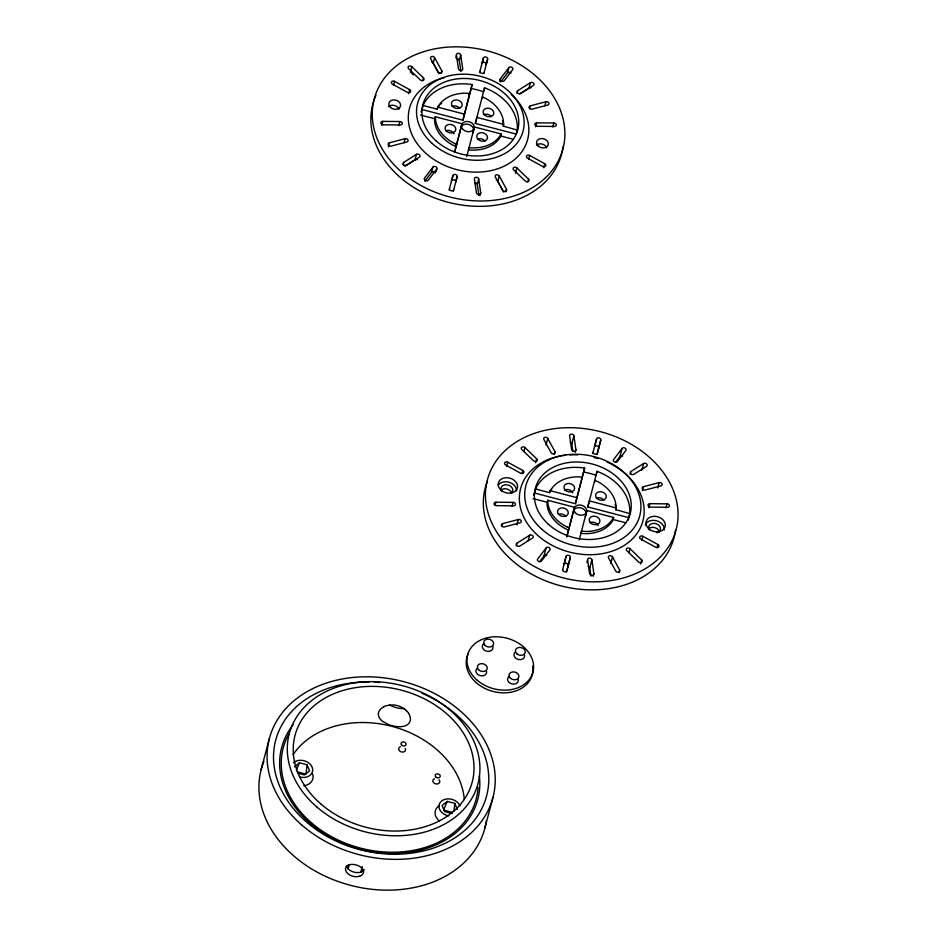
<?xml version="1.0" encoding="UTF-8"?>
<svg xmlns="http://www.w3.org/2000/svg" width="937" height="937" viewBox="0 0 937 937"><rect width="100%" height="100%" fill="white"/><g stroke="black" fill="none" stroke-linecap="round" stroke-linejoin="round"><path stroke-width="1.41" d="M517.247 130.091A49.087 37.925 14.8 0 0 484.57 87.797L475.305 123.426L516.193 134.108L517.247 130.091L503.368 126.144A34.903 26.974 14.8 0 0 502.712 120.744M503.356 126.46L503.626 124.059M628.352 520.094A49.087 37.925 14.8 0 0 628.668 517.622L629.723 513.617L615.843 509.658A34.903 26.974 14.8 0 0 615.187 504.258M615.832 509.974L616.101 507.585A34.552 26.704 14.8 0 0 595.1 480.412L594.632 482.215M294.37 766.876L299.489 762.788L307.078 764.768L305.954 774.114L297.099 771.795M453.859 811.383L454.82 803.372L447.23 801.393L442.1 805.48L444.583 811.571L452.184 813.55M501.131 133.968L500.323 135.373A34.552 26.704 14.8 0 1 471.1 147.823L469.05 147.636L468.465 149.85L470.538 150.049A34.903 26.974 14.8 0 0 500.053 137.47L501.131 133.968L474.415 126.975L472.822 133.007M613.606 517.482L612.798 518.899A34.552 26.704 14.8 0 1 583.575 531.349L581.526 531.162L580.94 533.376L583.013 533.563A34.903 26.974 14.8 0 0 612.529 520.984L613.606 517.482L586.89 510.501L585.297 516.533M454.714 151.747L462.011 123.743L435.307 116.762L434.522 120.346A34.903 26.974 14.8 0 0 454.176 145.762L456.073 146.605L454.679 151.981M422.025 109.5L462.913 120.182L472.166 84.553A49.087 37.925 14.8 0 0 423.091 105.483L422.025 109.5A49.087 37.925 14.8 0 0 421.1 111.808M456.073 146.605L462.011 123.743M462.913 120.182L472.166 84.553M449.128 190.07L452.922 175.582A2.179 1.687 14.8 0 1 455.452 174.493A2.179 1.687 14.8 0 1 457.139 176.683L453.356 191.171M479.603 72.582L483.387 58.094A2.179 1.687 14.8 0 1 485.928 57.016A2.179 1.687 14.8 0 1 487.615 59.195L483.832 73.695M466.731 156.573L474.415 126.975M348.095 868.986L349.185 864.792M360.757 872.3L362.209 866.702M566.838 536.655L574.486 507.268L547.782 500.288L546.997 503.86A34.903 26.974 14.8 0 0 566.651 529.288L568.548 530.119L566.803 536.842M534.5 493.014L575.388 503.708L584.641 468.078A49.087 37.925 14.8 0 0 535.566 489.009L534.5 493.014A49.087 37.925 14.8 0 0 533.575 495.333M568.548 530.119L574.486 507.268M575.388 503.708L584.641 468.078M562.622 569.673L566.1 556.426A2.179 1.687 14.8 0 1 568.63 555.348A2.179 1.687 14.8 0 1 570.317 557.527L566.932 570.586A2.179 1.687 14.8 0 1 564.402 571.664A2.179 1.687 14.8 0 1 562.715 569.473M592.758 453.496L596.576 438.938A2.179 1.687 14.8 0 1 599.106 437.86A2.179 1.687 14.8 0 1 600.793 440.039L597.408 453.098A2.179 1.687 14.8 0 1 594.878 454.176A2.179 1.687 14.8 0 1 593.191 451.997M566.51 572.085L570.317 557.527M596.974 454.597L600.793 440.039M579.242 539.888L586.89 510.501M628.668 517.622L587.78 506.94L597.045 471.323A49.087 37.925 14.8 0 1 629.723 513.617M381.734 125.394L382.8 121.377L399.9 121.541A2.179 1.687 14.8 0 1 402.289 123.286A2.179 1.687 14.8 0 1 400.404 124.984L383.303 124.82A2.179 1.687 14.8 0 1 380.914 123.087A2.179 1.687 14.8 0 1 382.8 121.377M393.505 85.396L394.571 81.378L409.574 89.612A2.179 1.687 14.8 0 1 410.406 92.025A2.179 1.687 14.8 0 1 407.466 92.376L392.462 84.143A2.179 1.687 14.8 0 1 391.631 81.73A2.179 1.687 14.8 0 1 394.571 81.378M388.363 146.804L389.417 142.787L405.077 138.688A2.179 1.687 14.8 0 1 407.923 139.812A2.179 1.687 14.8 0 1 406.869 141.967L391.221 146.078A2.179 1.687 14.8 0 1 388.363 144.942A2.179 1.687 14.8 0 1 389.417 142.787M411.811 66.703L423.477 77.947A2.179 1.687 14.8 0 1 423.348 80.348A2.179 1.687 14.8 0 1 420.315 79.938L408.637 68.694A2.179 1.687 14.8 0 1 408.766 66.293A2.179 1.687 14.8 0 1 411.811 66.703L410.394 72.067L413.311 74.878M398.846 125.558L399.9 121.541M408.52 93.63L409.574 89.612M404.011 142.705L405.077 138.688M422.763 80.629L423.477 77.947M403.086 165.017L403.788 162.347L416.461 154.382A2.179 1.687 14.8 0 1 419.495 154.792A2.179 1.687 14.8 0 1 419.378 157.193L406.717 165.158A2.179 1.687 14.8 0 1 403.671 164.748A2.179 1.687 14.8 0 1 403.788 162.347M439.066 73.754L433.187 62.99L434.604 57.637A2.179 1.687 14.8 0 0 431.746 56.501A2.179 1.687 14.8 0 0 430.692 58.656L437.872 71.809A2.179 1.687 14.8 0 0 440.73 72.945A2.179 1.687 14.8 0 0 441.784 70.79L434.604 57.637M404.679 166.247L415.044 159.735L416.461 154.382M441.081 73.461L441.784 70.79M261.142 769.64L269.282 738.86M455.745 57.684L456.448 55.002A2.179 1.687 14.8 0 1 458.334 53.304A2.179 1.687 14.8 0 1 460.723 55.049L462.726 68.823A2.179 1.687 14.8 0 1 460.828 70.521A2.179 1.687 14.8 0 1 458.439 68.788L456.448 55.002M460.91 71.423L459.306 60.401L460.723 55.049M424.777 181.286L431.524 172.443L432.941 167.091A2.179 1.687 14.8 0 1 435.881 166.739A2.179 1.687 14.8 0 1 436.701 169.152L435.986 171.822M483.387 58.094L481.981 63.447A2.179 1.687 14.8 0 1 484.511 62.369A2.179 1.687 14.8 0 1 486.198 64.559L487.615 59.195M452.922 175.582L451.505 180.935A2.179 1.687 14.8 0 1 454.035 179.857A2.179 1.687 14.8 0 1 455.722 182.036L457.139 176.683M475.305 123.426L476.898 117.394L503.614 124.375M484.57 87.797L483.504 91.814A49.087 37.925 14.8 0 0 471.112 88.57M499.737 81.355L500.452 78.685L508.885 67.628A2.179 1.687 14.8 0 1 511.813 67.277A2.179 1.687 14.8 0 1 512.633 69.689L504.2 80.734A2.179 1.687 14.8 0 1 501.272 81.097A2.179 1.687 14.8 0 1 500.452 78.685M478.889 195.423L477.284 184.402L478.702 179.049A2.179 1.687 14.8 0 0 476.312 177.304A2.179 1.687 14.8 0 0 474.427 179.014L476.418 192.788A2.179 1.687 14.8 0 0 478.807 194.533A2.179 1.687 14.8 0 0 480.693 192.823L478.702 179.049M500.721 81.824L507.467 72.981L508.885 67.628M479.99 195.505L480.693 192.823M517.06 93.325L517.774 90.643L530.436 82.679A2.179 1.687 14.8 0 1 533.469 83.088A2.179 1.687 14.8 0 1 533.352 85.49L520.691 93.454A2.179 1.687 14.8 0 1 517.646 93.044A2.179 1.687 14.8 0 1 517.774 90.643M503.731 192.132L497.852 181.38L499.269 176.015A2.179 1.687 14.8 0 0 496.411 174.891A2.179 1.687 14.8 0 0 495.357 177.046L502.548 190.199A2.179 1.687 14.8 0 0 505.394 191.335A2.179 1.687 14.8 0 0 506.46 189.169L499.269 176.015M519.812 93.829L529.018 88.031L530.436 82.679M505.746 191.851L506.46 189.169M529.569 108.54L530.272 105.858L545.92 101.758A2.179 1.687 14.8 0 1 548.777 102.883A2.179 1.687 14.8 0 1 547.723 105.049L532.075 109.149A2.179 1.687 14.8 0 1 529.218 108.013A2.179 1.687 14.8 0 1 530.272 105.858M515.42 173.24L516.837 167.887A2.179 1.687 14.8 0 0 513.792 167.477A2.179 1.687 14.8 0 0 513.663 169.878L525.341 181.122A2.179 1.687 14.8 0 0 528.374 181.532A2.179 1.687 14.8 0 0 528.503 179.131L516.837 167.887M535.683 126.858L536.737 122.841L553.849 123.005A2.179 1.687 14.8 0 1 556.238 124.75A2.179 1.687 14.8 0 1 554.341 126.448L537.241 126.284A2.179 1.687 14.8 0 1 534.851 124.551A2.179 1.687 14.8 0 1 536.737 122.841M528.609 159.466L529.674 155.46L544.69 163.682A2.179 1.687 14.8 0 1 545.51 166.095A2.179 1.687 14.8 0 1 542.582 166.446L527.566 158.212A2.179 1.687 14.8 0 1 526.746 155.811A2.179 1.687 14.8 0 1 529.674 155.46M544.865 105.776L545.92 101.758M527.8 181.813L528.503 179.131M552.783 127.022L553.849 123.005M543.624 167.7L544.69 163.682M495.275 504.902L495.978 502.22L513.089 502.384A2.179 1.687 14.8 0 1 515.479 504.129A2.179 1.687 14.8 0 1 513.581 505.828L496.481 505.664A2.179 1.687 14.8 0 1 494.092 503.93A2.179 1.687 14.8 0 1 495.978 502.22M506.694 466.239L507.749 462.222L522.764 470.456A2.179 1.687 14.8 0 1 523.584 472.869A2.179 1.687 14.8 0 1 520.656 473.22L505.64 464.986A2.179 1.687 14.8 0 1 504.82 462.585A2.179 1.687 14.8 0 1 507.749 462.222M501.904 526.313L502.607 523.631L518.255 519.531A2.179 1.687 14.8 0 1 521.113 520.656A2.179 1.687 14.8 0 1 520.047 522.823L504.399 526.922A2.179 1.687 14.8 0 1 501.553 525.786A2.179 1.687 14.8 0 1 502.607 523.631M523.924 451.564L524.989 447.558A2.179 1.687 14.8 0 0 521.944 447.148A2.179 1.687 14.8 0 0 521.827 449.549L533.493 460.781A2.179 1.687 14.8 0 0 536.538 461.191A2.179 1.687 14.8 0 0 536.655 458.79L524.989 447.558M512.024 506.402L513.089 502.384M522.05 473.138L522.764 470.456M516.837 524.884L518.255 519.531M535.601 462.808L536.655 458.79M516.275 545.873L516.978 543.191L529.639 535.226A2.179 1.687 14.8 0 1 532.684 535.636A2.179 1.687 14.8 0 1 532.556 538.037L519.894 546.002A2.179 1.687 14.8 0 1 516.849 545.592A2.179 1.687 14.8 0 1 516.978 543.191M546.013 445.169L547.782 438.481A2.179 1.687 14.8 0 0 544.936 437.345A2.179 1.687 14.8 0 0 543.87 439.5L551.061 452.653A2.179 1.687 14.8 0 0 553.908 453.789A2.179 1.687 14.8 0 0 554.973 451.634L547.782 438.481M528.222 540.579L529.639 535.226M554.259 454.304L554.973 451.634M572.788 450.814L571.781 443.927L573.901 435.892A2.179 1.687 14.8 0 0 571.523 434.147A2.179 1.687 14.8 0 0 569.626 435.846L571.629 449.631A2.179 1.687 14.8 0 0 574.018 451.365A2.179 1.687 14.8 0 0 575.904 449.666L573.901 435.892M539.782 561.497L544.01 555.969L546.13 547.934A2.179 1.687 14.8 0 1 549.059 547.583A2.179 1.687 14.8 0 1 549.878 549.996L541.445 561.04A2.179 1.687 14.8 0 1 538.506 561.404A2.179 1.687 14.8 0 1 537.686 558.991L546.13 547.934M575.201 452.348L575.904 449.666M484.862 828.109L493.003 797.317M596.576 438.938L594.456 446.972A2.179 1.687 14.8 0 1 596.986 445.895A2.179 1.687 14.8 0 1 598.673 448.073M566.1 556.426L563.98 564.461A2.179 1.687 14.8 0 1 566.51 563.371A2.179 1.687 14.8 0 1 568.197 565.561M597.045 471.323L595.979 475.34A49.087 37.925 14.8 0 0 583.587 472.096M587.78 506.94L589.373 500.92L616.089 507.901M586.902 562.528L587.604 559.857A2.179 1.687 14.8 0 1 589.49 558.147A2.179 1.687 14.8 0 1 591.879 559.893L593.882 573.667L593.168 576.349M590.954 576.196L589.76 567.927L591.879 559.893M615.726 462.035L619.943 456.506L622.063 448.472A2.179 1.687 14.8 0 1 625.002 448.12A2.179 1.687 14.8 0 1 625.822 450.533L617.378 461.59A2.179 1.687 14.8 0 1 614.449 461.941A2.179 1.687 14.8 0 1 613.63 459.528L622.063 448.472M630.25 474.169L630.952 471.487L643.614 463.522A2.179 1.687 14.8 0 1 646.659 463.932A2.179 1.687 14.8 0 1 646.53 466.333L633.869 474.298A2.179 1.687 14.8 0 1 630.824 473.888A2.179 1.687 14.8 0 1 630.952 471.487M610.69 563.559L612.458 556.859A2.179 1.687 14.8 0 0 609.6 555.735A2.179 1.687 14.8 0 0 608.535 557.89L615.726 571.043A2.179 1.687 14.8 0 0 618.584 572.179A2.179 1.687 14.8 0 0 619.638 570.024L612.458 556.859M641.845 470.21L643.614 463.522M618.935 572.694L619.638 570.024M642.395 490.719L643.461 486.701L659.109 482.602A2.179 1.687 14.8 0 1 661.967 483.738A2.179 1.687 14.8 0 1 660.901 485.893L645.253 489.992A2.179 1.687 14.8 0 1 642.395 488.856A2.179 1.687 14.8 0 1 643.461 486.701M628.961 552.748L630.015 548.731A2.179 1.687 14.8 0 0 626.97 548.321A2.179 1.687 14.8 0 0 626.853 550.722L638.519 561.966A2.179 1.687 14.8 0 0 641.564 562.376A2.179 1.687 14.8 0 0 641.693 559.975L630.015 548.731M648.861 507.702L649.927 503.684L667.027 503.848A2.179 1.687 14.8 0 1 669.416 505.593A2.179 1.687 14.8 0 1 667.531 507.292L650.419 507.128A2.179 1.687 14.8 0 1 648.041 505.394A2.179 1.687 14.8 0 1 649.927 503.684M641.798 540.321L642.852 536.304L657.868 544.526A2.179 1.687 14.8 0 1 658.688 546.939A2.179 1.687 14.8 0 1 655.759 547.29L640.744 539.068A2.179 1.687 14.8 0 1 639.924 536.655A2.179 1.687 14.8 0 1 642.852 536.304M657.692 487.954L659.109 482.602M640.627 563.992L641.693 559.975M665.973 507.866L667.027 503.848M657.165 547.208L657.868 544.526M423.091 105.483L436.982 109.114L437.93 106.888A34.552 26.704 14.8 0 1 469.46 93.454L468.98 95.246M535.566 489.009L549.457 492.639L550.406 490.414M296.35 770.226L299.489 762.788M447.23 801.393L443.564 810.072L452.43 812.391M436.982 109.114L437.122 108.833A34.903 26.974 14.8 0 1 439.125 105.834M549.457 492.639L549.597 492.347A34.903 26.974 14.8 0 1 551.6 489.348M432.941 167.091L424.508 178.147A2.179 1.687 14.8 0 0 425.328 180.548A2.179 1.687 14.8 0 0 428.256 180.197L436.701 169.152M383.631 706.885L382.671 707.435A16.187 10.12 1.9 0 0 379.766 718.421L380.375 719.218A16.421 10.342 5.5 0 0 382.741 721.431L388.199 724.406A16.374 10.389 12.7 0 0 392.017 725.66A16.374 10.389 16.4 0 0 395.964 726.444L397.265 726.585A16.421 10.401 20 0 0 401.024 726.62L402.184 726.515A16.421 10.354 23.6 0 0 405.358 725.742L406.271 725.343A16.187 10.131 27.2 0 0 409.176 714.369L408.614 713.408M581.936 476.968L581.455 478.772M437.79 107.169L464.506 114.162M420.596 115.064L434.51 118.694M500.873 136.041L513.371 139.308M550.265 490.695L576.981 497.676M533.071 498.589L546.985 502.22M613.348 519.567L625.846 522.834M298.107 773.283L304.443 774.946L309.561 770.846L307.078 764.768M482.625 96.898L482.157 98.69M454.773 143.56L456.659 144.38M567.248 527.086L569.134 527.906M405.463 709.801L406.377 710.668M454.82 803.372L457.303 809.463M587.604 559.857L589.607 573.631A2.179 1.687 14.8 0 0 591.997 575.377A2.179 1.687 14.8 0 0 593.882 573.667M547.782 500.288L547.794 501.916A34.552 26.704 14.8 0 0 567.377 527.109M435.307 116.762L435.318 118.39M544.01 555.969A2.179 1.687 14.8 0 1 546.704 555.5M619.943 456.506A2.179 1.687 14.8 0 1 622.648 456.038M501.787 491.421A5.997 4.638 14.8 0 1 503.38 485.296A5.997 4.638 14.8 0 1 511.391 486.947A5.997 4.638 14.8 0 1 510.899 493.295M500.686 490.555A5.997 4.638 14.8 0 1 506.929 488.997A5.997 4.638 14.8 0 1 511.625 493.412M675.483 530.201A97.624 75.44 14.8 0 1 560.689 585.812A97.624 75.44 14.8 0 1 487.498 481.068M596.365 498.156A5.458 4.216 14.8 0 1 603.826 500.1M550.499 490.543A34.552 26.704 14.8 0 1 582.029 477.097M648.427 529.171A5.997 4.638 14.8 0 1 654.67 527.613A5.997 4.638 14.8 0 1 659.367 532.029M649.528 530.037A5.997 4.638 14.8 0 1 651.121 523.912A5.997 4.638 14.8 0 1 659.133 525.563A5.997 4.638 14.8 0 1 658.641 531.911M658.008 532.251A5.997 4.638 14.8 0 1 656.591 532.708M614.227 465.771A63.259 48.888 14.8 0 1 626.466 543.905A63.259 48.888 14.8 0 1 529.3 526.254A63.259 48.888 14.8 0 1 560.502 456.014M561.778 455.78A63.259 48.888 14.8 0 1 565.69 455.241M569.673 454.925A63.259 48.888 14.8 0 1 577.766 454.913M594.035 457.443A63.259 48.888 14.8 0 1 598.005 458.591M606.989 462.023A63.259 48.888 14.8 0 1 609.448 463.194M610.666 463.803A63.259 48.888 14.8 0 1 613.056 465.092M574.112 509.564A6.547 5.06 14.8 0 1 582.498 508.498A6.547 5.06 14.8 0 1 585.648 515.268M558.358 514.354A5.458 4.216 14.8 0 1 565.819 516.31M564.706 489.887A5.458 4.216 14.8 0 1 572.788 492.897M590.017 522.635A5.458 4.216 14.8 0 1 598.099 525.645M570.176 442.299A2.179 1.687 14.8 0 1 571.781 443.927M588.143 566.299A2.179 1.687 14.8 0 1 589.76 567.927M293.047 754.742A91.627 70.802 14.8 0 1 391.842 726.327A91.627 70.802 14.8 0 1 464.295 799.495M478.081 787.443A99.802 77.115 14.8 0 1 357.993 847.446A99.802 77.115 14.8 0 1 288.795 734.128M293.422 762.8A10.904 8.433 14.8 0 1 307.254 761.968A10.904 8.433 14.8 0 1 311.974 773.013A10.904 8.433 14.8 0 1 299.453 776.914M486.373 820.578A115.614 89.343 14.8 0 1 349.888 885.172A115.614 89.343 14.8 0 1 263.883 761.312M422.072 693.275A109.079 84.283 14.8 0 1 460.184 834.141A109.079 84.283 14.8 0 1 285.129 796.872A109.079 84.283 14.8 0 1 369.002 681.972M374.261 682.148A109.079 84.283 14.8 0 1 379.544 682.523M479.357 775.965A101.442 78.38 14.8 0 1 358.438 848.887A101.442 78.38 14.8 0 1 293.117 724.769M405.241 748.452A3.49 2.694 14.8 0 1 403.73 751.896A3.49 2.694 14.8 0 1 399.139 750.361A3.49 2.694 14.8 0 1 400.333 746.801M364.235 869.559A9.276 5.88 14.5 0 1 354.619 872.312A9.276 5.88 14.5 0 1 346.479 865.694M439.043 779.842A3.49 2.694 14.8 0 1 438.329 783.66A3.49 2.694 14.8 0 1 433.444 782.454A3.49 2.694 14.8 0 1 434.51 778.717M439.406 820.988A13.095 10.12 14.8 0 1 439.184 805.738M448.706 815.869A10.904 8.433 14.8 0 1 438.949 806.769A10.904 8.433 14.8 0 1 447.71 798.874A10.904 8.433 14.8 0 1 459.903 805.785M312.571 773.903A13.095 10.12 14.8 0 1 303.869 785.756M389.405 704.753A16.409 10.389 9.1 0 0 390.495 705.362L391.654 705.924A16.374 10.389 12.7 0 0 396.679 707.716A16.374 10.389 16.4 0 0 401.926 708.606L403.215 708.677A16.409 10.389 20 0 0 404.468 708.688M405.487 709.731A16.421 10.401 20 0 0 402.313 707.517L401.106 706.978A16.374 10.389 16.4 0 0 397.323 705.573A16.374 10.389 12.7 0 0 393.341 704.929L386.934 705.584A16.421 10.342 5.5 0 0 383.655 706.767M406.4 710.562A16.421 10.354 23.6 0 1 408.637 713.303M645.218 525.107A9.815 7.59 14.8 0 1 656.474 520.738A9.815 7.59 14.8 0 1 664.169 530.061M498.144 485.179A9.815 7.59 14.8 0 1 509.341 482.309A9.815 7.59 14.8 0 1 516.486 490.976M440.32 104.429A34.903 26.974 14.8 0 1 441.632 103.117M454.902 143.595A34.552 26.704 14.8 0 1 435.447 118.425M482.602 96.991A34.552 26.704 14.8 0 1 503.602 124.164M474.637 182.668A2.179 1.687 14.8 0 1 477.284 184.402M496.27 180.244A2.179 1.687 14.8 0 1 496.762 180.408M497.219 180.665A2.179 1.687 14.8 0 1 497.852 181.38M456.659 58.668A2.179 1.687 14.8 0 1 459.306 60.401M484.23 72.254A2.179 1.687 14.8 0 1 481.688 73.332A2.179 1.687 14.8 0 1 480.002 71.153M529.018 88.031A2.179 1.687 14.8 0 1 530.951 87.82M563.008 146.676A97.624 75.44 14.8 0 1 446.68 201.877A97.624 75.44 14.8 0 1 375.983 95.269M452.231 106.361A5.458 4.216 14.8 0 1 459.692 108.305M511.262 94.508A61.081 47.201 14.8 0 1 505.535 165.474A61.081 47.201 14.8 0 1 416.766 143.08A61.081 47.201 14.8 0 1 444.384 77.63M461.145 126.788A6.547 5.06 14.8 0 1 468.968 124.539A6.547 5.06 14.8 0 1 473.49 130.922M477.542 139.109A5.458 4.216 14.8 0 1 485.003 141.054M483.89 114.63A5.458 4.216 14.8 0 1 491.351 116.586M445.883 130.84A5.458 4.216 14.8 0 1 453.965 133.85M388.668 106.56A5.997 4.638 14.8 0 1 394.454 105.483A5.997 4.638 14.8 0 1 398.975 109.242M536.409 145.165A5.997 4.638 14.8 0 1 542.195 144.087A5.997 4.638 14.8 0 1 546.716 147.859M507.467 72.981A2.179 1.687 14.8 0 1 510.993 73.086M431.606 61.854A2.179 1.687 14.8 0 1 433.187 62.99M431.524 172.443A2.179 1.687 14.8 0 1 435.342 172.923M415.044 159.735A2.179 1.687 14.8 0 1 417.469 159.712M453.754 189.731A2.179 1.687 14.8 0 1 451.224 190.82A2.179 1.687 14.8 0 1 449.537 188.63M532.661 666.113A33.814 26.131 14.8 0 1 496.247 692.15A33.814 26.131 14.8 0 1 467.996 654.366M517.856 678.634A5.458 4.216 14.8 0 1 512.808 684.104A5.458 4.216 14.8 0 1 508.112 677.463M508.592 676.877A5.458 4.216 14.8 0 1 509.213 676.373M486.596 671.478A5.458 4.216 14.8 0 1 479.756 675.518A5.458 4.216 14.8 0 1 477.238 668.339M524.205 654.155A5.458 4.216 14.8 0 1 518.688 659.554A5.458 4.216 14.8 0 1 514.94 652.398M492.546 645.886A5.458 4.216 14.8 0 1 487.498 651.356A5.458 4.216 14.8 0 1 482.801 644.703M483.281 644.117A5.458 4.216 14.8 0 1 483.902 643.625M359.785 876.154L357.665 876.645A9.276 5.891 12.7 0 1 352.956 876.318A9.276 5.891 16.4 0 1 347.838 873.612A9.265 5.868 20 0 1 350.215 864.582A9.276 5.891 16.4 0 1 355.966 864.933A9.253 5.868 12.7 0 1 360.276 866.795L361.905 868.119A9.253 5.856 9.1 0 1 359.785 876.165M514.659 552.76A97.624 75.44 14.8 0 0 675.155 533.001A97.624 75.44 14.8 0 0 555.454 428.537A97.624 75.44 14.8 0 0 514.659 552.76M596.459 497.898A5.458 4.216 14.8 0 0 605.759 498.379A5.458 4.216 14.8 0 0 600.594 491.691A5.458 4.216 14.8 0 0 596.459 497.898M541.656 529.1A58.902 45.515 14.8 0 0 638.929 518.489A58.902 45.515 14.8 0 0 567.857 454.644A58.902 45.515 14.8 0 0 541.656 529.1M648.744 528.773A9.815 7.59 14.8 0 0 664.965 527.039A9.815 7.59 14.8 0 0 653.159 516.381A9.815 7.59 14.8 0 0 648.744 528.773M500.592 489.77A9.815 7.59 14.8 0 0 517.048 488.88A9.815 7.59 14.8 0 0 506.015 477.718A9.815 7.59 14.8 0 0 500.592 489.77M575.295 512.797A6.547 5.06 14.8 0 0 586.351 512.598A6.547 5.06 14.8 0 0 579.371 504.949A6.547 5.06 14.8 0 0 575.295 512.797M558.452 514.097A5.458 4.216 14.8 0 0 567.752 514.577A5.458 4.216 14.8 0 0 562.587 507.901A5.458 4.216 14.8 0 0 558.452 514.097M548.52 524.38A49.087 37.925 14.8 0 0 629.582 515.526A49.087 37.925 14.8 0 0 570.352 462.328A49.087 37.925 14.8 0 0 548.52 524.38M564.8 489.629A5.458 4.216 14.8 0 0 574.1 490.11A5.458 4.216 14.8 0 0 568.935 483.422A5.458 4.216 14.8 0 0 564.8 489.629M590.111 522.377A5.458 4.216 14.8 0 0 599.411 522.858A5.458 4.216 14.8 0 0 594.245 516.17A5.458 4.216 14.8 0 0 590.111 522.377M320.641 803.759A91.627 70.802 14.8 0 0 471.276 785.218A91.627 70.802 14.8 0 0 358.93 687.172A91.627 70.802 14.8 0 0 320.641 803.759M301.667 824.923A115.614 89.343 14.8 0 0 491.761 801.522A115.614 89.343 14.8 0 0 349.981 677.802A115.614 89.343 14.8 0 0 301.667 824.923M316.519 806.71A97.624 75.44 14.8 0 0 477.015 786.951A97.624 75.44 14.8 0 0 357.313 682.487A97.624 75.44 14.8 0 0 316.519 806.71M401.551 744.974A2.553 1.968 14.8 0 0 405.885 744.962A2.553 1.968 14.8 0 0 403.215 741.94A2.553 1.968 14.8 0 0 401.551 744.974M435.74 776.89A2.553 1.968 14.8 0 0 440.062 776.878A2.553 1.968 14.8 0 0 437.392 773.857A2.553 1.968 14.8 0 0 435.74 776.89M477.636 138.852A5.458 4.216 14.8 0 0 486.935 139.332A5.458 4.216 14.8 0 0 481.77 132.644A5.458 4.216 14.8 0 0 477.636 138.852M483.984 114.373A5.458 4.216 14.8 0 0 493.284 114.853A5.458 4.216 14.8 0 0 488.118 108.165A5.458 4.216 14.8 0 0 483.984 114.373M452.325 106.104A5.458 4.216 14.8 0 0 461.625 106.584A5.458 4.216 14.8 0 0 456.46 99.896A5.458 4.216 14.8 0 0 452.325 106.104M401.469 171.904A97.624 75.44 14.8 0 0 561.977 152.145A97.624 75.44 14.8 0 0 442.264 47.682A97.624 75.44 14.8 0 0 401.469 171.904M462.819 129.283A6.547 5.06 14.8 0 0 473.876 129.072A6.547 5.06 14.8 0 0 466.895 121.423A6.547 5.06 14.8 0 0 462.819 129.283M436.045 140.855A49.087 37.925 14.8 0 0 517.107 132.012A49.087 37.925 14.8 0 0 457.877 78.802A49.087 37.925 14.8 0 0 436.045 140.855M432.226 143.478A54.533 42.142 14.8 0 0 522.296 133.651A54.533 42.142 14.8 0 0 456.495 74.538A54.533 42.142 14.8 0 0 432.226 143.478M445.977 130.583A5.458 4.216 14.8 0 0 455.277 131.063A5.458 4.216 14.8 0 0 450.111 124.375A5.458 4.216 14.8 0 0 445.977 130.583M390.495 107.486A5.997 4.638 14.8 0 0 400.415 106.431A5.997 4.638 14.8 0 0 393.2 99.919A5.997 4.638 14.8 0 0 390.495 107.486M538.236 146.102A5.997 4.638 14.8 0 0 548.157 145.036A5.997 4.638 14.8 0 0 540.93 138.524A5.997 4.638 14.8 0 0 538.236 146.102M476.652 679.747A33.814 26.131 14.8 0 0 532.485 673.656A33.814 26.131 14.8 0 0 491.691 637.008A33.814 26.131 14.8 0 0 476.652 679.747M510.407 678.177A5.013 3.877 14.8 0 0 518.747 677.416A5.013 3.877 14.8 0 0 512.82 671.888A5.013 3.877 14.8 0 0 510.407 678.177M516.755 653.698A5.013 3.877 14.8 0 0 525.095 652.948A5.013 3.877 14.8 0 0 519.168 647.42A5.013 3.877 14.8 0 0 516.755 653.698M485.097 645.429A5.013 3.877 14.8 0 0 493.436 644.668A5.013 3.877 14.8 0 0 487.509 639.139A5.013 3.877 14.8 0 0 485.097 645.429M478.467 669.615A5.013 3.877 14.8 0 0 486.947 669.451A5.013 3.877 14.8 0 0 481.583 663.595A5.013 3.877 14.8 0 0 478.467 669.615"/></g></svg>
